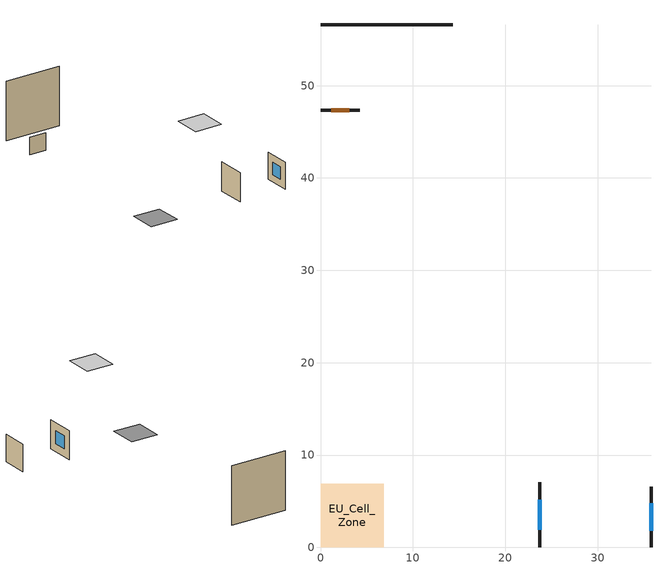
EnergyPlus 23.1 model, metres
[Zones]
EU_Cell_Zone
 floor othersidecoefficients (EU_GB.ENG.TH.07.Gen.ReEx.001.001_floor_1_Construction): 0,0 6.88,0 6.88,6.88 0,6.88 z0
 wall outside (EU_GB.ENG.TH.07.Gen.ReEx.001.001_wall_1_east_1_Construction): 23.75,0 23.75,7.04 z0:7.04
 wall outside (EU_GB.ENG.TH.07.Gen.ReEx.001.001_wall_1_west_2_Construction): 35.79,6.55 35.79,0 z0:6.55
 wall outside (EU_GB.ENG.TH.07.Gen.ReEx.001.001_wall_1_south_3_Construction): 4.26,47.35 0,47.35 z0:4.26
 wall othersidecoefficients (EU_GB.ENG.TH.07.Gen.ReEx.001.001_thermal_bridge_Construction): 14.33,56.61 0,56.61 z0:14.33
 window (EU_GB.ENG.TH.07.Gen.ReEx.001.001_window_east_1_Construction): 23.75,1.91 23.75,5.13 z1.91:5.13
 window (EU_GB.ENG.TH.07.Gen.ReEx.001.001_window_west_2_Construction): 35.79,4.78 35.79,1.78 z1.78:4.78
 door (EU_GB.ENG.TH.07.Gen.ReEx.001.001_door_south_3_Construction): 3.1,47.35 1.15,47.35 z1.15:3.1
 ceiling othersidecoefficients (EU_GB.ENG.TH.07.Gen.ReEx.001.001_roof_1_Construction): 11.88,0 18.75,0 18.75,6.88 11.88,6.88 z20
[Building]
EU Step8 Campaign Cell: North Axis=0; Terrain=City; Solar Distribution=FullExterior
[Site:Location]
London: Latitude=51.5; Longitude=-0.5; Time Zone=0; Elevation=25
[SizingPeriod:WeatherFileDays]
AnnualSizingPeriod: Begin Month=1; Begin Day of Month=1; End Month=12; End Day of Month=31; Use Weather File Daylight Saving Period=No; Use Weather File Rain and Snow Indicators=No
[MATERIAL]
EU_InternalMass_Material: Roughness=MediumRough; Thickness=0.1; Conductivity=1; Density=1800; Specific Heat=900; Thermal Absorptance=0.9; Solar Absorptance=0.7; Visible Absorptance=0.7
[MATERIAL:NOMASS] Roughness=MediumRough; Thermal Absorptance=0.9; Solar Absorptance=0.7; Visible Absorptance=0.7
Name | Thermal Resistance
EU_GB.ENG.TH.07.Gen.ReEx.001.001_floor_1_NoMass | 4.4539
EU_GB.ENG.TH.07.Gen.ReEx.001.001_roof_1_NoMass | 5.56738
EU_GB.ENG.TH.07.Gen.ReEx.001.001_wall_1_east_1_NoMass; EU_GB.ENG.TH.07.Gen.ReEx.001.001_wall_1_west_2_NoMass; EU_GB.ENG.TH.07.Gen.ReEx.001.001_wall_1_south_3_NoMass | 3.18136
EU_GB.ENG.TH.07.Gen.ReEx.001.001_door_south_3_NoMass | 0.618597
EU_GB.ENG.TH.07.Gen.ReEx.001.001_thermal_bridge_NoMass | 22.2695
[WINDOWMATERIAL:SIMPLEGLAZINGSYSTEM] UFactor=1.66146; Solar Heat Gain Coefficient=0.72; Visible Transmittance=0.72
EU_GB.ENG.TH.07.Gen.ReEx.001.001_window_east_1_SimpleGlazing; EU_GB.ENG.TH.07.Gen.ReEx.001.001_window_west_2_SimpleGlazing
[CONSTRUCTION]
EU_GB.ENG.TH.07.Gen.ReEx.001.001_floor_1_Construction: EU_GB.ENG.TH.07.Gen.ReEx.001.001_floor_1_NoMass
EU_GB.ENG.TH.07.Gen.ReEx.001.001_roof_1_Construction: EU_GB.ENG.TH.07.Gen.ReEx.001.001_roof_1_NoMass
EU_GB.ENG.TH.07.Gen.ReEx.001.001_wall_1_east_1_Construction: EU_GB.ENG.TH.07.Gen.ReEx.001.001_wall_1_east_1_NoMass
EU_GB.ENG.TH.07.Gen.ReEx.001.001_window_east_1_Construction: EU_GB.ENG.TH.07.Gen.ReEx.001.001_window_east_1_SimpleGlazing
EU_GB.ENG.TH.07.Gen.ReEx.001.001_wall_1_west_2_Construction: EU_GB.ENG.TH.07.Gen.ReEx.001.001_wall_1_west_2_NoMass
EU_GB.ENG.TH.07.Gen.ReEx.001.001_window_west_2_Construction: EU_GB.ENG.TH.07.Gen.ReEx.001.001_window_west_2_SimpleGlazing
EU_GB.ENG.TH.07.Gen.ReEx.001.001_wall_1_south_3_Construction: EU_GB.ENG.TH.07.Gen.ReEx.001.001_wall_1_south_3_NoMass
EU_GB.ENG.TH.07.Gen.ReEx.001.001_door_south_3_Construction: EU_GB.ENG.TH.07.Gen.ReEx.001.001_door_south_3_NoMass
EU_GB.ENG.TH.07.Gen.ReEx.001.001_thermal_bridge_Construction: EU_GB.ENG.TH.07.Gen.ReEx.001.001_thermal_bridge_NoMass
EU_InternalMass_Construction: EU_InternalMass_Material
[ZONE]
EU_Cell_Zone: Type=1; Multiplier=1; Ceiling Height=1.19075; Volume=234.34; Floor Area=98.4; Part of Total Floor Area=Yes
[INTERNALMASS]
EU_Cell_Zone_EU_InternalMass: Construction=EU_InternalMass_Construction; Zone or ZoneList=EU_Cell_Zone; Surface Area=98.4
[SURFACEPROPERTY:OTHERSIDECOEFFICIENTS] Combined ConvectiveRadiative Film Coefficient=0; Constant Temperature=0; Constant Temperature Coefficient=0; Ground Temperature Coefficient=0; Wind Speed Coefficient=0; Sinusoidal Variation of Constant Temperature Coefficient=No; Period of Sinusoidal Variation=24; Previous Other Side Temperature Coefficient=0
Name | External DryBulb Temperature Coefficient | Zone Air Temperature Coefficient
EU_GB.ENG.TH.07.Gen.ReEx.001.001_floor_1_b0.930233 | 0.930233 | 0.0697674
EU_GB.ENG.TH.07.Gen.ReEx.001.001_roof_1_b1; EU_GB.ENG.TH.07.Gen.ReEx.001.001_wall_1_east_1_b1; EU_GB.ENG.TH.07.Gen.ReEx.001.001_wall_1_west_2_b1; EU_GB.ENG.TH.07.Gen.ReEx.001.001_wall_1_south_3_b1; EU_GB.ENG.TH.07.Gen.ReEx.001.001_thermal_bridge_b1 | 1 | 0
[OTHEREQUIPMENT]
EU_Step8_InternalGain_uk__GB.ENG.TH.07.Gen.ReEx.001.001__f050_f050: Fuel Type=Electricity; Zone or ZoneList or Space or SpaceList=EU_Cell_Zone; Schedule=EU_Step8_GainSchedule_uk__GB.ENG.TH.07.Gen.ReEx.001.001__f050_f050; Design Level Calculation Method=Watts/Area; Power per Zone Floor Area=1; Fraction Latent=0; Fraction Radiant=0; Fraction Lost=0; Carbon Dioxide Generation Rate=0; EndUse Subcategory=EU_Step8_InternalGains
[ZONEVENTILATION:DESIGNFLOWRATE]
EU_ConstantAir_EU_Cell_Zone: Zone or ZoneList or Space or SpaceList=EU_Cell_Zone; Schedule=EU_AlwaysOn; Design Flow Rate Calculation Method=AirChanges/Hour; Air Changes per Hour=0.449045; Ventilation Type=Natural; Fan Pressure Rise=0; Fan Total Efficiency=1; Constant Term Coefficient=1; Temperature Term Coefficient=0; Velocity Term Coefficient=0; Velocity Squared Term Coefficient=0; Minimum Indoor Temperature=-100; Maximum Indoor Temperature=100; Delta Temperature=-100; Minimum Outdoor Temperature=-100; Maximum Outdoor Temperature=100; Maximum Wind Speed=40
[HVACTEMPLATE:THERMOSTAT]
EU_HeatOnly_EU_Cell_Zone: Constant Heating Setpoint=20; Constant Cooling Setpoint=50
[HVACTEMPLATE:ZONE:IDEALLOADSAIRSYSTEM]
EU_Cell_Zone: Template Thermostat=EU_HeatOnly_EU_Cell_Zone; System Availability Schedule=EU_AlwaysOn; Maximum Heating Supply Air Temperature=50; Minimum Cooling Supply Air Temperature=13; Maximum Heating Supply Air Humidity Ratio=0.0156; Minimum Cooling Supply Air Humidity Ratio=0.0077; Heating Limit=NoLimit; Cooling Limit=NoLimit; Heating Availability Schedule=EU_AlwaysOn; Cooling Availability Schedule=EU_CoolingOff; Dehumidification Control Type=ConstantSensibleHeatRatio; Cooling Sensible Heat Ratio=0.7; Dehumidification Setpoint=60; Humidification Control Type=None; Humidification Setpoint=30; Outdoor Air Method=None; Outdoor Air Flow Rate per Person=0.00944; Outdoor Air Flow Rate per Zone Floor Area=0; Outdoor Air Flow Rate per Zone=0; Demand Controlled Ventilation Type=None; Outdoor Air Economizer Type=NoEconomizer; Heat Recovery Type=None; Sensible Heat Recovery Effectiveness=0.7; Latent Heat Recovery Effectiveness=0.65
[SIZING:ZONE]
EU_Cell_Zone: Zone Cooling Design Supply Air Temperature Input Method=SupplyAirTemperature; Zone Cooling Design Supply Air Temperature=13; Zone Heating Design Supply Air Temperature Input Method=SupplyAirTemperature; Zone Heating Design Supply Air Temperature=50; Zone Cooling Design Supply Air Humidity Ratio=0.008; Zone Heating Design Supply Air Humidity Ratio=0.008; Cooling Design Air Flow Method=DesignDay; Cooling Design Air Flow Rate=0; Cooling Minimum Air Flow per Zone Floor Area=0.000762; Cooling Minimum Air Flow=0; Cooling Minimum Air Flow Fraction=0.2; Heating Design Air Flow Method=DesignDay; Heating Design Air Flow Rate=0; Heating Maximum Air Flow per Zone Floor Area=0.002032; Heating Maximum Air Flow=0.141576; Heating Maximum Air Flow Fraction=0.3; Account for Dedicated Outdoor Air System=No; Dedicated Outdoor Air System Control Strategy=NeutralSupplyAir; Dedicated Outdoor Air Low Setpoint Temperature for Design=autosize; Dedicated Outdoor Air High Setpoint Temperature for Design=autosize; Zone Load Sizing Method=Sensible Load Only No Latent Load; Zone Latent Cooling Design Supply Air Humidity Ratio Input Method=HumidityRatioDifference; Zone Cooling Design Supply Air Humidity Ratio Difference=0.005; Zone Latent Heating Design Supply Air Humidity Ratio Input Method=HumidityRatioDifference; Zone Humidification Design Supply Air Humidity Ratio Difference=0.005
[SCHEDULE:CONSTANT]
Name | Hourly Value
EU_AlwaysOn | 1
EU_CoolingOff | 0
[SCHEDULE:FILE]
EU_Step8_GainSchedule_uk__GB.ENG.TH.07.Gen.ReEx.001.001__f050_f050: File=C:\Users\o_iseri\Desktop\OpenUBEM\openubem\outputs\eu_certified_rerun_2026-08-28\rep1\schedules\uk__GB.ENG.TH.07.Gen.ReEx.001.001__f050.csv; Column Number=1; Rows to Skip at Top=0; Number of Hours of Data=8760; Column Separator=Comma; Interpolate to Timestep=No; Minutes per Item=60; Adjust Schedule for Daylight Savings=Yes
